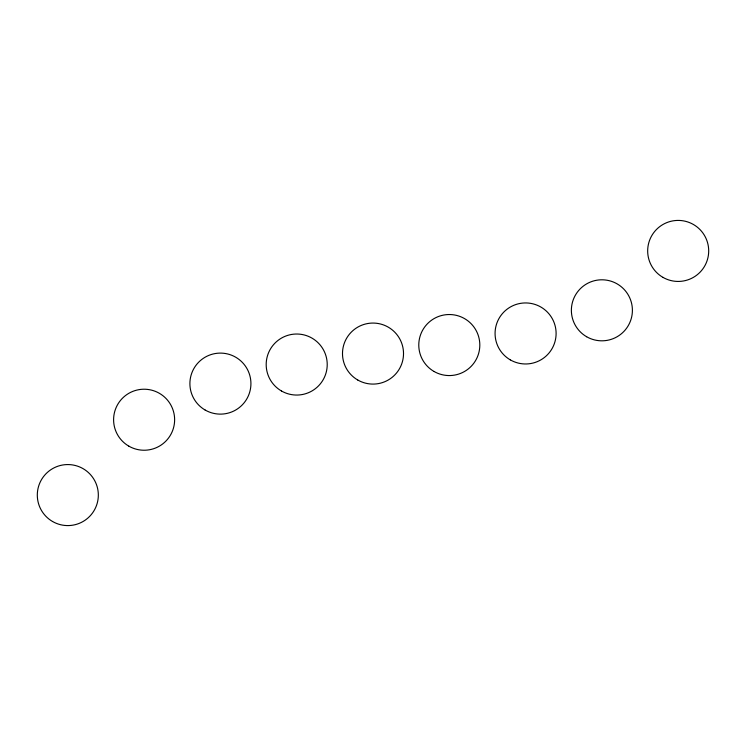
<?xml version="1.0" encoding="UTF-8"?>
<svg xmlns="http://www.w3.org/2000/svg" width="746" height="746" viewBox="0 0 746 746"><rect width="100%" height="100%" fill="white"/><g stroke="black" fill="none" stroke-linecap="round" stroke-linejoin="round"><path stroke-width="1.12" d="M662.924 277.353A30.521 30.521 0 0 0 708.7 250.926A30.521 30.521 0 0 0 662.924 224.499A30.521 30.521 0 0 0 662.924 277.353M586.626 336.735A30.521 30.521 0 0 0 632.403 310.308A30.521 30.521 0 0 0 586.626 283.881A30.521 30.521 0 0 0 586.626 336.735M510.329 359.889A30.521 30.521 0 0 0 556.106 333.453A30.521 30.521 0 0 0 510.329 307.026A30.521 30.521 0 0 0 510.329 359.889M434.032 371.471A30.521 30.521 0 0 0 479.818 345.044A30.521 30.521 0 0 0 434.032 318.617A30.521 30.521 0 0 0 434.032 371.471M357.744 380.003A30.521 30.521 0 0 0 403.521 353.576A30.521 30.521 0 0 0 357.744 327.149A30.521 30.521 0 0 0 357.744 380.003M281.447 390.969A30.521 30.521 0 0 0 327.224 364.533A30.521 30.521 0 0 0 281.447 338.106A30.521 30.521 0 0 0 281.447 390.969M205.15 410.039A30.521 30.521 0 0 0 250.926 383.612A30.521 30.521 0 0 0 205.15 357.185A30.521 30.521 0 0 0 205.15 410.039M128.853 446.155A30.521 30.521 0 0 0 174.629 419.728A30.521 30.521 0 0 0 128.853 393.301A30.521 30.521 0 0 0 128.853 446.155M52.556 521.501A30.521 30.521 0 0 0 98.332 495.074A30.521 30.521 0 0 0 52.556 468.647A30.521 30.521 0 0 0 52.556 521.501"/></g></svg>
